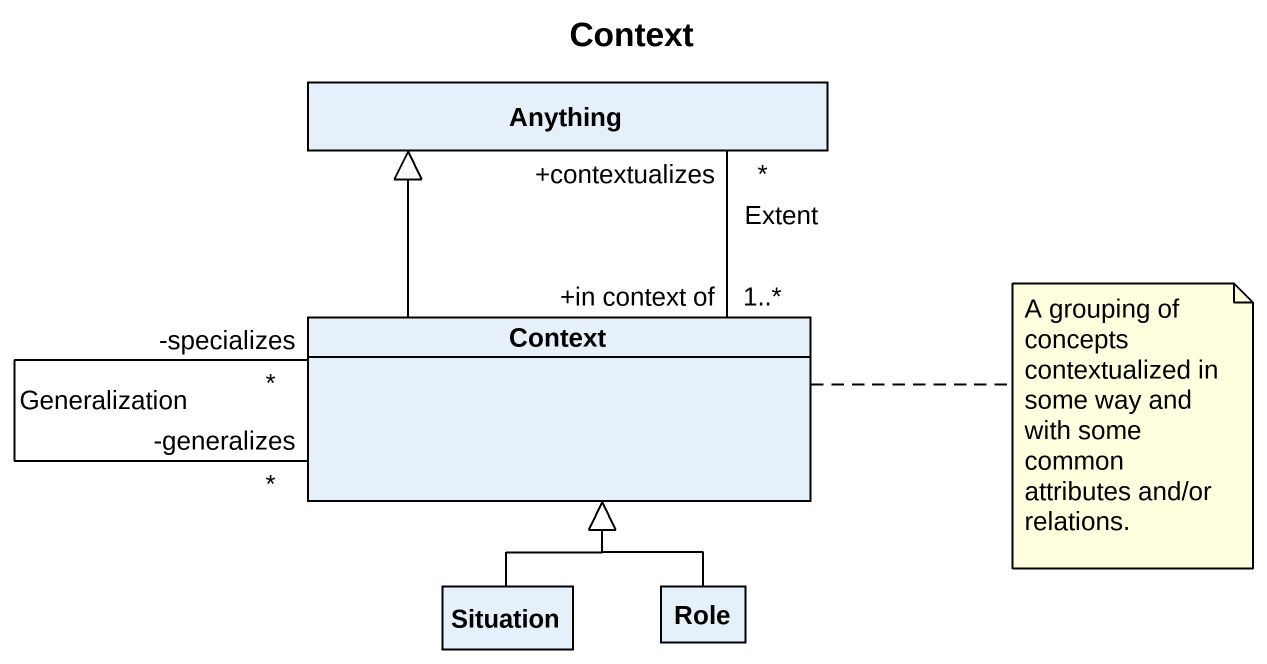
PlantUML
@startuml
title Context
hide circle
hide empty members
class Anything
class Context
class Situation
class Role
Context "+in context of\n1..*" -up- "+contextualizes\n*" Anything : Extent
Context -up-|> Anything
Context "-specializes\n*" -- "-generalizes\n*" Context : Generalization
Situation -up-|> Context
Role -up-|> Context
note right of Context : A grouping of concepts contextualized in some way and with some common attributes and/or relations.
@enduml
